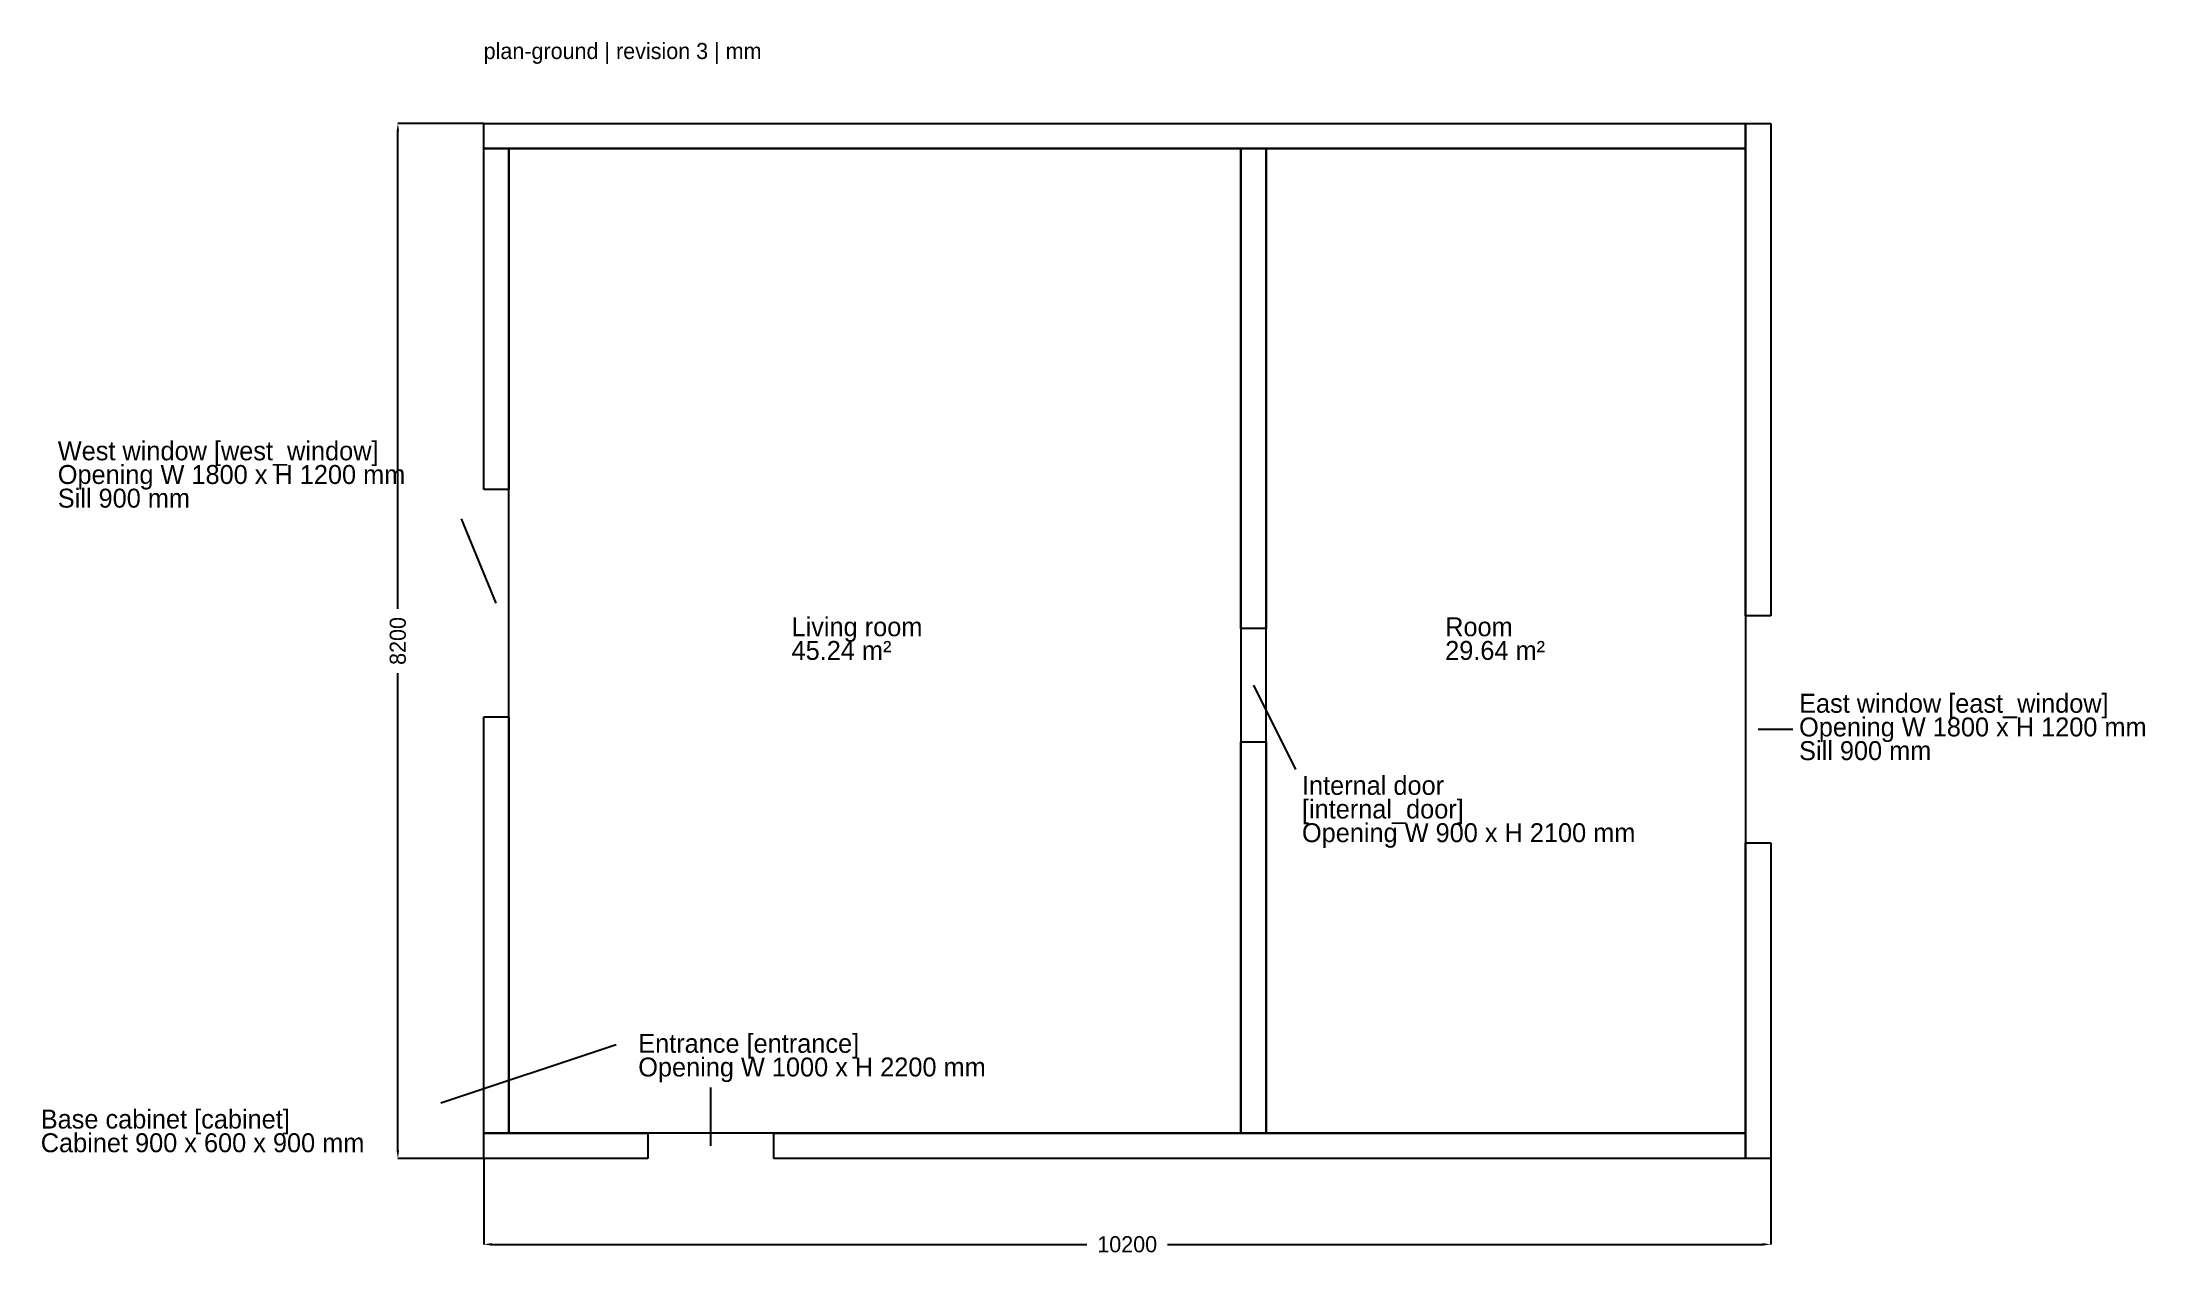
# Model space of a CAD drawing. Header units: millimetres. Extents: x -3600 to 13066, y -864 to 8744.
import ezdxf

# ---------------------------------------------------------------- set-up
doc = ezdxf.new("R2010")
doc.units = ezdxf.units.MM
doc.dimstyles.get("Standard").update_dxf_attribs({"dimtxt": 2.5, "dimasz": 2.5, "dimexe": 1.25, "dimexo": 0.625, "dimtad": 1, "dimcen": 2.5, "dimazin": 3, "dimtfac": 1, "dimtmove": 0, "dimatfit": 3})

# ---------------------------------------------------------------- blocks, each defined once
blk = doc.blocks.new('_CLOSEDFILLED')
at = {"color": 0, "linetype": 'BYBLOCK'}
blk.add_solid([(-1, 0.16), (0, 0), (-1, -0.16)], dxfattribs=at)
blk = doc.blocks.new('*D1')
for p, q in [((-100, -100), (-100, -780)), ((10100, -100), (10100, -780)), ((-36.25, -780), (4681.25, -780)), ((5318.75, -780), (10036.25, -780))]:
    blk.add_line(p, q)
at = {"layer": 'Defpoints'}
for p in [(-100, -100), (10100, -100), (-100, -780)]:
    blk.add_point(p, dxfattribs=at)
at = {"xscale": 63.75, "yscale": 63.75, "rotation": 180}
blk.add_blockref('_CLOSEDFILLED', (-100, -780), dxfattribs=at)
at = {"xscale": 63.75, "yscale": 63.75}
blk.add_blockref('_CLOSEDFILLED', (10100, -780), dxfattribs=at)
at = {"insert": (5000, -780), "char_height": 127.5, "attachment_point": 5}
blk.add_mtext('10200', dxfattribs=at)
blk = doc.blocks.new('*D2')
for p, q in [((-100, 8100), (-780, 8100)), ((-780, 4255), (-780, 8036.25)), ((-780, -36.25), (-780, 3745)), ((-100, -100), (-780, -100))]:
    blk.add_line(p, q)
at = {"layer": 'Defpoints'}
for p in [(-100, 8100), (-780, -100), (-100, -100)]:
    blk.add_point(p, dxfattribs=at)
at = {"xscale": 63.75, "yscale": 63.75}
for p, rotation in [((-780, 8100), 90), ((-780, -100), 270)]:
    blk.add_blockref('_CLOSEDFILLED', p, dxfattribs=dict(at, rotation=rotation))
at = {"insert": (-780, 4000), "char_height": 127.5, "attachment_point": 5, "rotation": 90}
blk.add_mtext('8200', dxfattribs=at)

msp = doc.modelspace()

# ---------------------------------------------------------------- linework, layer by layer
for p, q in [((-100, 8100), (4900, 8100)), ((-100, 8000), (-100, 8100)), ((-100, 7900), (-100, 8000)), ((4900, 8100), (9900, 8100)), ((9900, 8100), (10000, 8100)), ((9900, 6150), (9900, 8100)), ((9900, 8100), (9900, 8000)), ((9900, 8000), (9900, 7900)), ((10000, 8100), (10100, 8100)), ((10100, 8100), (10100, 6150)), ((4900, 7900), (-100, 7900)), ((-100, 6550), (-100, 7900)), ((-100, 7900), (0, 7900)), ((0, 7900), (100, 7900)), ((100, 7900), (100, 6550)), ((100, 7900), (3000, 7900)), ((100, 4000), (100, 7900)), ((3000, 7900), (5900, 7900)), ((9900, 7900), (4900, 7900)), ((5900, 7900), (6000, 7900)), ((5900, 6000), (5900, 7900)), ((5900, 7900), (5900, 4000)), ((6000, 7900), (6100, 7900)), ((6100, 7900), (6100, 6000)), ((6100, 7900), (8000, 7900)), ((6100, 4000), (6100, 7900)), ((8000, 7900), (9900, 7900)), ((9900, 7900), (9900, 4000)), ((-100, 5200), (-100, 6550)), ((100, 6550), (100, 5200)), ((5900, 4100), (5900, 6000)), ((6100, 6000), (6100, 4100)), ((9900, 4200), (9900, 6150)), ((10100, 6150), (10100, 4200)), ((0, 5200), (-100, 5200)), ((100, 5200), (0, 5200)), ((0, 4300), (-275, 4968.75)), ((10000, 4200), (9900, 4200)), ((10100, 4200), (10000, 4200)), ((100, 100), (100, 4000)), ((6000, 4100), (5900, 4100)), ((5900, 4000), (5900, 100)), ((6100, 4100), (6000, 4100)), ((6100, 100), (6100, 4000)), ((9900, 4000), (9900, 100)), ((6000, 3650), (6335, 2981.25)), ((-100, 1750), (-100, 3400)), ((-100, 3400), (0, 3400)), ((0, 3400), (100, 3400)), ((100, 3400), (100, 1750)), ((5900, 3200), (6000, 3200)), ((5900, 1650), (5900, 3200)), ((6000, 3200), (6100, 3200)), ((6100, 3200), (6100, 1650)), ((10000, 3300), (10275, 3300)), ((9900, 2400), (10000, 2400)), ((9900, 1150), (9900, 2400)), ((10000, 2400), (10100, 2400)), ((10100, 2400), (10100, 1150)), ((-100, 100), (-100, 1750)), ((100, 1750), (100, 100)), ((5900, 100), (5900, 1650)), ((6100, 1650), (6100, 100)), ((9900, -100), (9900, 1150)), ((10100, 1150), (10100, -100)), ((950, 800), (-440, 337.5)), ((1700, 0), (1700, 462.5)), ((-100, 100), (550, 100)), ((-100, 0), (-100, 100)), ((0, 100), (-100, 100)), ((-100, -100), (-100, 0)), ((100, 100), (0, 100)), ((3000, 100), (100, 100)), ((550, 100), (1200, 100)), ((1200, 100), (1200, 0)), ((1200, 0), (1200, -100)), ((2200, 100), (6050, 100)), ((2200, 0), (2200, 100)), ((2200, -100), (2200, 0)), ((5900, 100), (3000, 100)), ((6000, 100), (5900, 100)), ((6100, 100), (6000, 100)), ((6050, 100), (9900, 100)), ((8000, 100), (6100, 100)), ((9900, 100), (8000, 100)), ((9900, 100), (9900, 0)), ((9900, 0), (9900, -100)), ((550, -100), (-100, -100)), ((1200, -100), (550, -100)), ((6050, -100), (2200, -100)), ((9900, -100), (6050, -100)), ((10000, -100), (9900, -100)), ((10100, -100), (10000, -100))]:
    msp.add_line(p, q)

# ---------------------------------------------------------------- texts
for s, height, p in [('plan-ground | revision 3 | mm', 127.5, (-100, 8610)), ('West window [west_window]', 150, (-3475, 5431.25)), ('Opening W 1800 x H 1200 mm', 150, (-3475, 5243.75)), ('Sill 900 mm', 150, (-3475, 5056.25)), ('Living room', 150, (2340, 4037.5)), ('Room', 150, (7520, 4037.5)), ('45.24 m²', 150, (2340, 3850)), ('29.64 m²', 150, (7520, 3850)), ('East window [east_window]', 150, (10325, 3431.25)), ('Opening W 1800 x H 1200 mm', 150, (10325, 3243.75)), ('Sill 900 mm', 150, (10325, 3056.25)), ('Internal door', 150, (6385, 2781.25)), ('[internal_door]', 150, (6385, 2593.75)), ('Opening W 900 x H 2100 mm', 150, (6385, 2406.25)), ('Entrance [entrance]', 150, (1125, 737.5)), ('Opening W 1000 x H 2200 mm', 150, (1125, 550)), ('Base cabinet [cabinet]', 150, (-3610, 137.5)), ('Cabinet 900 x 600 x 900 mm', 150, (-3610, -50))]:
    msp.add_text(s, height=height).set_placement(p)

# ---------------------------------------------------------------- dimensions: what is measured, and where the dimension line sits
dim = msp.add_linear_dim(base=(-780, -100), p1=(-100, -100), p2=(-100, 8100), angle=90, dimstyle='Standard', override={"dimtxt": 127.5, "dimasz": 63.75})
dim.commit()
dim.dimension.update_dxf_attribs({"geometry": '*D2', "text_midpoint": (-780, 4000)})
dim = msp.add_linear_dim(base=(-100, -780), p1=(-100, -100), p2=(10100, -100), dimstyle='Standard', override={"dimtxt": 127.5, "dimasz": 63.75})
dim.commit()
dim.dimension.update_dxf_attribs({"geometry": '*D1', "text_midpoint": (5000, -780)})

doc.saveas('drawing.dxf')
